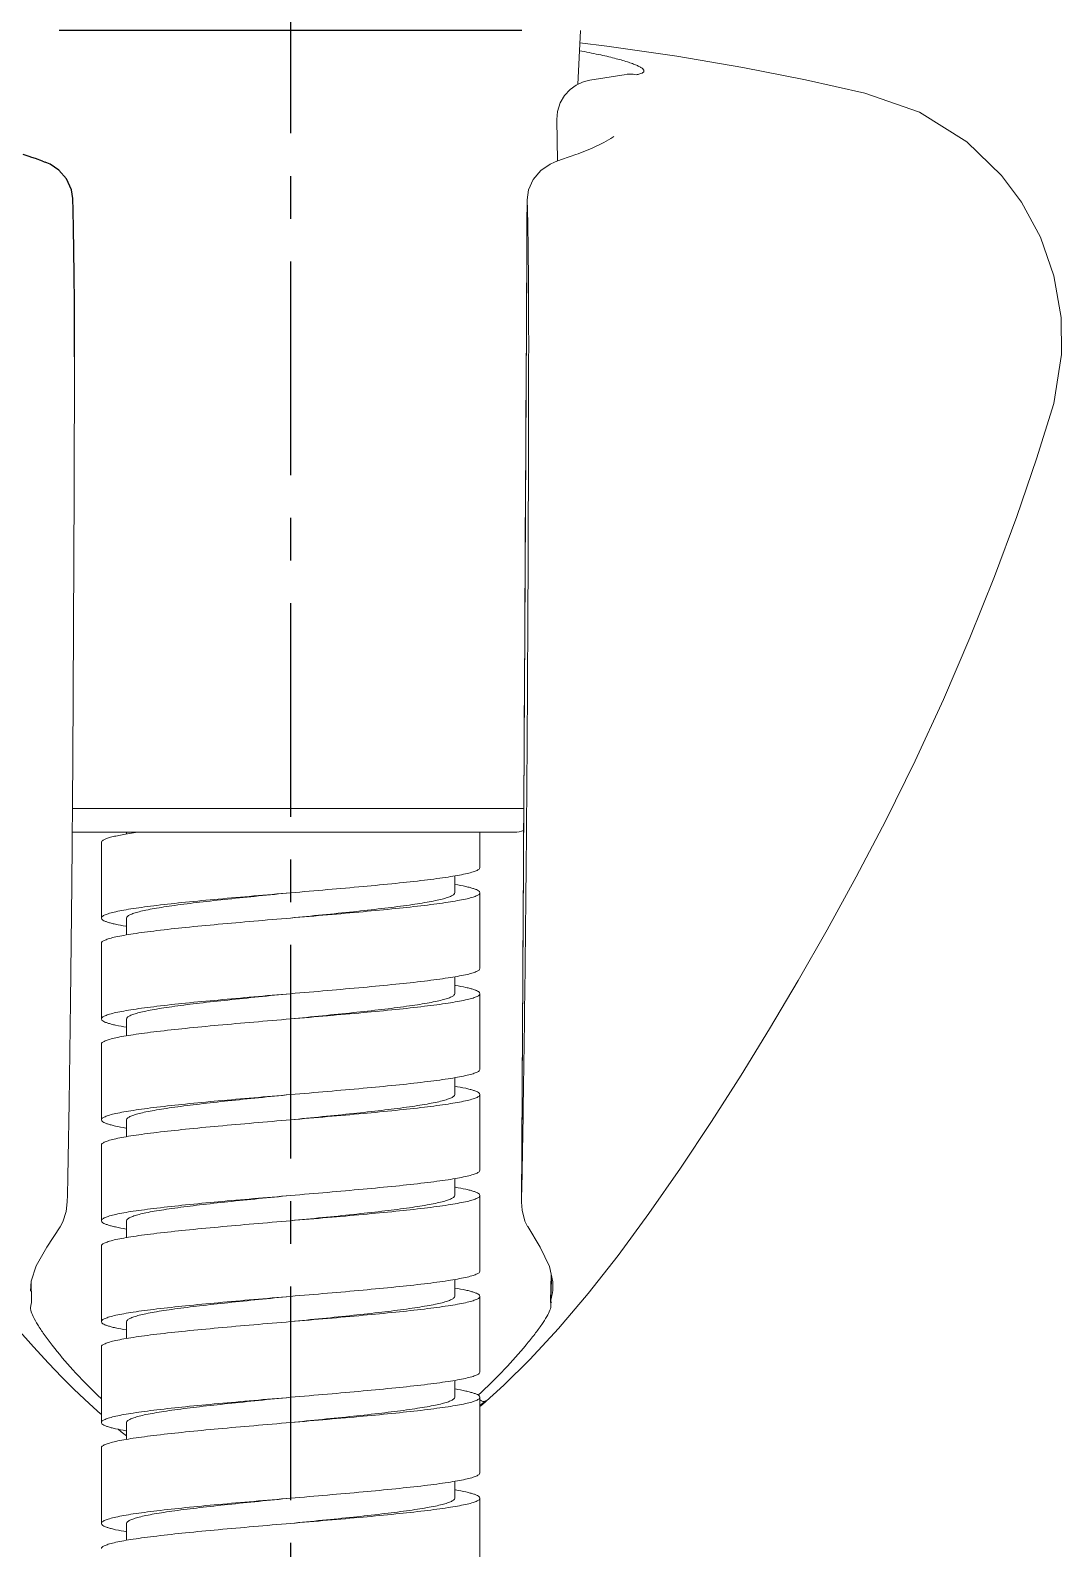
# Model space of a CAD drawing. Header units: millimetres. Extents: x 789 to 1209, y -1278 to -684.
# Drawn here: x 928.8 to 959.45, y -951.95 to -906.8 of the extents above; entities that cross this region are included whole.
import ezdxf

# ---------------------------------------------------------------- set-up
doc = ezdxf.new("R2010")
doc.units = ezdxf.units.MM
doc.header["$LTSCALE"] = 0.1
doc.linetypes.add('CENTERX2', pattern=[101.6, 63.5, -12.7, 12.7, -12.7])
doc.layers.get('0').update_dxf_attribs({"lineweight": 13})
doc.layers.add('CENTER', color=1, linetype='CENTERX2')

msp = doc.modelspace()

# ---------------------------------------------------------------- linework, layer by layer
at = {"color": 7, "linetype": 'Continuous'}
for p, q in [((945.073, -908.412), (945.157, -906.804)), ((945.874, -908.215), (945.434, -908.289)), ((955.23, -909.24), (953.6, -908.671)), ((944.45, -909.456), (944.467, -910.691)), ((945.497, -910.305), (945.085, -910.471)), ((945.085, -910.471), (945.085, -910.471)), ((944.76, -910.586), (944.653, -910.622)), ((944.76, -910.586), (944.76, -910.586)), ((943.567, -911.846), (943.567, -911.854)), ((930.054, -929.935), (943.467, -929.935)), ((930.048, -930.646), (943.196, -930.646)), ((931.665, -930.646), (931.665, -930.697)), ((942.165, -931.696), (942.165, -930.646)), ((930.915, -930.946), (930.915, -933.196)), ((941.415, -932.446), (941.415, -931.942)), ((942.165, -934.696), (942.165, -932.446)), ((931.665, -933.196), (931.665, -933.7)), ((943.449, -933.232), (943.401, -941.646)), ((930.915, -933.946), (930.915, -936.196)), ((941.415, -935.446), (941.415, -934.943)), ((942.165, -937.696), (942.165, -935.446)), ((931.665, -936.196), (931.665, -936.699)), ((930.915, -936.946), (930.915, -939.196)), ((941.415, -938.446), (941.415, -937.943)), ((942.165, -940.696), (942.165, -938.446)), ((931.665, -939.698), (931.665, -939.196)), ((930.915, -942.196), (930.915, -939.946)), ((941.415, -941.446), (941.415, -940.942)), ((942.165, -943.696), (942.165, -941.446)), ((943.401, -941.626), (943.401, -941.646)), ((929.688, -942.379), (929.689, -942.379)), ((931.665, -942.196), (931.665, -942.7)), ((943.584, -942.368), (943.583, -942.367)), ((930.915, -942.946), (930.915, -945.196)), ((944.282, -943.789), (944.261, -944.595)), ((944.285, -944.17), (944.297, -943.852)), ((928.842, -944.582), (928.829, -943.98)), ((941.415, -944.446), (941.415, -943.945)), ((944.271, -944.55), (944.285, -944.17)), ((944.335, -944.159), (944.334, -944.171)), ((928.809, -944.784), (928.809, -944.783)), ((928.823, -944.712), (928.841, -944.624)), ((928.823, -944.712), (928.823, -944.712)), ((928.841, -944.624), (928.842, -944.582)), ((928.842, -944.582), (928.842, -944.582)), ((942.165, -946.696), (942.165, -944.446)), ((944.261, -944.595), (944.261, -944.595)), ((944.261, -944.595), (944.269, -944.681)), ((944.269, -944.681), (944.269, -944.681)), ((944.269, -944.681), (944.27, -944.686)), ((944.27, -944.686), (944.273, -944.71)), ((944.273, -944.71), (944.274, -944.728)), ((944.274, -944.728), (944.274, -944.728)), ((931.665, -945.196), (931.665, -945.697)), ((930.915, -945.946), (930.915, -948.196)), ((941.415, -947.446), (941.415, -946.942)), ((930.415, -947.502), (930.683, -947.75)), ((942.165, -949.696), (942.165, -947.446)), ((930.683, -947.75), (930.889, -947.936)), ((930.889, -947.936), (930.915, -947.959)), ((942.165, -947.724), (942.237, -947.664)), ((931.665, -948.196), (931.665, -948.7)), ((930.915, -948.946), (930.915, -951.196)), ((941.415, -950.446), (941.415, -949.943)), ((942.165, -952.696), (942.165, -950.446)), ((931.665, -951.196), (931.665, -951.699))]:
    msp.add_line(p, q, dxfattribs=at)
at = {"color": 7, "linetype": 'Continuous', "lineweight": 25}
for p, q in [((928.954, -910.618), (928.844, -910.582)), ((929.167, -910.693), (928.954, -910.618)), ((929.167, -910.693), (929.242, -910.721)), ((930.068, -911.804), (930.068, -911.806))]:
    msp.add_line(p, q, dxfattribs=at)
at = {"color": 7, "linetype": 'Continuous'}
for points in [[(953.6, -908.671), (951.841, -908.277), (949.979, -907.906), (948.014, -907.569), (945.941, -907.27), (945.137, -907.178)], [(946.451, -908.121), (946.249, -908.154), (945.874, -908.215)], [(945.434, -908.289), (945.385, -908.298), (945.211, -908.348), (945.029, -908.432), (944.848, -908.561), (944.683, -908.737), (944.551, -908.958), (944.47, -909.216), (944.45, -909.456)], [(957.667, -911.118), (956.631, -910.12), (955.23, -909.24)], [(946.146, -909.955), (946.145, -909.956), (946.058, -910.02), (945.845, -910.142), (945.497, -910.305)], [(945.085, -910.471), (945.011, -910.498), (944.842, -910.558), (944.76, -910.586)], [(944.378, -910.724), (944.253, -910.779), (943.97, -910.968), (943.745, -911.233), (943.608, -911.547), (943.567, -911.846)], [(944.653, -910.622), (944.455, -910.695), (944.377, -910.725)], [(959.452, -916.441), (959.437, -915.345), (959.224, -914.106), (958.82, -912.949), (958.256, -911.908), (957.667, -911.118)], [(943.567, -911.845), (943.506, -922.954), (943.449, -933.232)], [(929.956, -938.695), (929.997, -935.677), (930.035, -932.212), (930.066, -928.482), (930.09, -924.549), (930.106, -920.481), (930.115, -916.507)], [(958.705, -919.541), (959.22, -917.895), (959.452, -916.441)], [(944.495, -945.4), (945.377, -944.359), (946.27, -943.226), (947.188, -941.981), (948.128, -940.631), (949.05, -939.242), (949.925, -937.867), (950.772, -936.486), (951.62, -935.056), (952.485, -933.544), (953.349, -931.969), (954.224, -930.293), (955.095, -928.524), (955.937, -926.7), (956.728, -924.863), (957.456, -923.041), (958.116, -921.261), (958.705, -919.541)], [(923.985, -939.489), (924.227, -939.843), (924.515, -940.261), (924.851, -940.745), (925.239, -941.296), (925.684, -941.917), (926.187, -942.603), (926.733, -943.329), (927.304, -944.061), (927.876, -944.767), (928.41, -945.398), (928.897, -945.949), (929.339, -946.427), (929.741, -946.843), (930.101, -947.201), (930.415, -947.502)], [(929.689, -942.379), (929.771, -942.233), (929.873, -941.919), (929.903, -941.634)], [(943.401, -941.646), (943.416, -941.884), (943.502, -942.208), (943.583, -942.367)], [(928.805, -944.29), (928.825, -943.992), (928.98, -943.533), (929.293, -942.979), (929.688, -942.379)], [(943.584, -942.368), (943.954, -942.985), (944.228, -943.553), (944.334, -944.017), (944.334, -944.171)], [(928.809, -944.784), (928.809, -944.771), (928.815, -944.736), (928.823, -944.712)], [(942.237, -947.664), (942.876, -947.084), (943.645, -946.321), (944.495, -945.4)], [(931.417, -948.397), (931.505, -948.471), (931.665, -948.596)]]:
    msp.add_lwpolyline(points, dxfattribs=at)
at = {"color": 7, "linetype": 'Continuous', "lineweight": 25}
for points in [[(928.844, -910.582), (928.765, -910.556), (928.586, -910.496)], [(930.068, -911.804), (930.027, -911.545), (929.881, -911.221), (929.651, -910.958), (929.39, -910.785), (929.242, -910.721)], [(930.115, -916.507), (930.115, -915.759), (930.112, -914.894), (930.108, -914.081), (930.101, -913.339), (930.091, -912.69), (930.08, -912.155), (930.068, -911.806)]]:
    msp.add_lwpolyline(points, dxfattribs=at)
at = {"color": 7, "linetype": 'Continuous'}
for centre, radius, start, end in [((943.196, -929.896), 0.75, 270, 290.97), ((391.592, -930.491), 538.426, 358.81498, 359.12773), ((369.782, -929.857), 573.74, 358.824606, 359.118104), ((943.644, -941.623), 0.243, 180.7082, 185.013), ((943.886, -944.711), 0.389, 349.7854, 357.5199), ((944.507, -944.629), 0.244, 192.2499, 199.2771), ((944.504, -944.545), 0.233, 181.1998, 191.4258), ((944.515, -944.543), 0.244, 191.4164, 203.1709), ((934.618, -943.392), 5.52, 226.7072, 227.8437), ((938.343, -942.927), 6.107, 308.7722, 310.7388), ((931.126, -935.089), 16.76, 311.2142, 311.9465)]:
    msp.add_arc(centre, radius, start, end, dxfattribs=at)
at = {"color": 7, "linetype": 'Continuous', "lineweight": 25}
msp.add_open_spline([(943.415, -906.804), (943.415, -906.804), (940.335, -906.804), (932.746, -906.804), (929.665, -906.804), (929.665, -906.804)], degree=3, knots=[0, 0, 0, 0, 0.5, 0.5, 1, 1, 1, 1], dxfattribs=at)
at = {"color": 7, "linetype": 'Continuous'}
for points, knots in [([(945.126, -907.408), (945.316, -907.443), (945.665, -907.513), (946.138, -907.623), (946.472, -907.715), (946.688, -907.788), (946.811, -907.837), (946.909, -907.882), (946.979, -907.926), (947.025, -907.965), (947.043, -908.003), (947.037, -908.029), (947.02, -908.054), (946.977, -908.08), (946.904, -908.104), (946.846, -908.117), (946.813, -908.123)], [0, 0, 0, 0, 0.251208, 0.462967, 0.632931, 0.701652, 0.759309, 0.80586, 0.841461, 0.866784, 0.884129, 0.891864, 0.900411, 0.923082, 0.955901, 1, 1, 1, 1]), ([(943.401, -941.626), (943.415, -939.153), (943.472, -929.229), (943.527, -919.304), (943.567, -911.854)], [0, 0, 0, 0, 0.249233, 1, 1, 1, 1]), ([(943.567, -911.854), (943.578, -912.098), (943.591, -912.712), (943.605, -913.777), (943.612, -915.083), (943.614, -916.02), (943.613, -916.505)], [0, 0, 0, 0, 0.157893, 0.396013, 0.686801, 1, 1, 1, 1]), ([(943.613, -916.505), (943.608, -920.495), (943.579, -927.889), (943.507, -935.283), (943.454, -938.688)], [0, 0, 0, 0, 0.539481, 1, 1, 1, 1]), ([(931.99, -930.646), (931.908, -930.658), (931.754, -930.681), (931.538, -930.718), (931.353, -930.755), (931.2, -930.792), (931.08, -930.828), (931.001, -930.86), (930.956, -930.888), (930.929, -930.91), (930.915, -930.932), (930.915, -930.946)], [0, 0, 0, 0, 0.218038, 0.410435, 0.576154, 0.714419, 0.824742, 0.907295, 0.938561, 0.963711, 1, 1, 1, 1]), ([(942.165, -931.696), (942.165, -931.714), (942.142, -931.743), (942.102, -931.769), (942.054, -931.792), (941.993, -931.815), (941.887, -931.848), (941.721, -931.888), (941.486, -931.934), (941.203, -931.98), (940.875, -932.027), (940.358, -932.092), (939.626, -932.171), (938.666, -932.262), (937.624, -932.354), (936.906, -932.415), (936.54, -932.446)], [0, 0, 0, 0, 0.009478, 0.016681, 0.025908, 0.037265, 0.050796, 0.084377, 0.126509, 0.176871, 0.23503, 0.300454, 0.450602, 0.621668, 0.807156, 1, 1, 1, 1]), ([(936.54, -932.446), (936.174, -932.477), (935.457, -932.538), (934.415, -932.63), (933.455, -932.721), (932.723, -932.8), (932.206, -932.865), (931.878, -932.911), (931.595, -932.957), (931.359, -933.003), (931.194, -933.043), (931.087, -933.077), (931.027, -933.1), (930.979, -933.123), (930.938, -933.149), (930.915, -933.178), (930.915, -933.196)], [0, 0, 0, 0, 0.192844, 0.378331, 0.549396, 0.699544, 0.764971, 0.823127, 0.873492, 0.915622, 0.949203, 0.962732, 0.974092, 0.983321, 0.990521, 1, 1, 1, 1]), ([(936.54, -932.446), (936.223, -932.477), (935.601, -932.538), (934.698, -932.63), (933.866, -932.721), (933.232, -932.8), (932.783, -932.865), (932.499, -932.911), (932.254, -932.957), (932.049, -933.003), (931.888, -933.049), (931.782, -933.089), (931.72, -933.123), (931.684, -933.15), (931.665, -933.178), (931.665, -933.196)], [0, 0, 0, 0, 0.192224, 0.377133, 0.547704, 0.697486, 0.762792, 0.820885, 0.871245, 0.913455, 0.947215, 0.972428, 0.981911, 0.989454, 1, 1, 1, 1]), ([(941.415, -932.446), (941.415, -932.463), (941.397, -932.492), (941.36, -932.519), (941.299, -932.553), (941.192, -932.593), (941.031, -932.638), (940.827, -932.684), (940.581, -932.73), (940.297, -932.777), (939.849, -932.842), (939.215, -932.921), (938.382, -933.012), (937.479, -933.104), (936.857, -933.165), (936.54, -933.196)], [0, 0, 0, 0, 0.010544, 0.018089, 0.027574, 0.052783, 0.086546, 0.128753, 0.179116, 0.237206, 0.302515, 0.452297, 0.622867, 0.807776, 1, 1, 1, 1]), ([(942.165, -932.446), (942.165, -932.464), (942.142, -932.493), (942.102, -932.519), (942.054, -932.542), (941.993, -932.565), (941.887, -932.598), (941.721, -932.638), (941.486, -932.684), (941.203, -932.73), (940.875, -932.777), (940.358, -932.842), (939.626, -932.921), (938.666, -933.012), (937.624, -933.104), (936.906, -933.165), (936.54, -933.196)], [0, 0, 0, 0, 0.009481, 0.01668, 0.025907, 0.037268, 0.050798, 0.084377, 0.12651, 0.176872, 0.23503, 0.300456, 0.450604, 0.621669, 0.807156, 1, 1, 1, 1]), ([(941.426, -932.198), (941.533, -932.217), (941.683, -932.244), (941.866, -932.289), (941.971, -932.319), (942.054, -932.349), (942.121, -932.382), (942.165, -932.42), (942.165, -932.446)], [0, 0, 0, 0, 0.407938, 0.572103, 0.709143, 0.819049, 0.902372, 1, 1, 1, 1]), ([(930.915, -933.196), (930.915, -933.222), (930.959, -933.26), (931.025, -933.292), (931.108, -933.322), (931.211, -933.352), (931.393, -933.396), (931.54, -933.424), (931.646, -933.442)], [0, 0, 0, 0, 0.097883, 0.18123, 0.291104, 0.428115, 0.592201, 1, 1, 1, 1]), ([(936.54, -933.196), (936.174, -933.227), (935.457, -933.288), (934.415, -933.38), (933.455, -933.471), (932.723, -933.55), (932.206, -933.615), (931.878, -933.661), (931.595, -933.707), (931.359, -933.753), (931.194, -933.793), (931.087, -933.827), (931.027, -933.85), (930.979, -933.873), (930.938, -933.899), (930.915, -933.928), (930.915, -933.946)], [0, 0, 0, 0, 0.192844, 0.378332, 0.549397, 0.699546, 0.764969, 0.82313, 0.87349, 0.915624, 0.949202, 0.962734, 0.974093, 0.983319, 0.99052, 1, 1, 1, 1]), ([(942.165, -934.696), (942.165, -934.714), (942.142, -934.743), (942.102, -934.769), (942.054, -934.792), (941.993, -934.815), (941.887, -934.848), (941.721, -934.888), (941.486, -934.934), (941.203, -934.98), (940.875, -935.027), (940.358, -935.092), (939.626, -935.171), (938.666, -935.262), (937.624, -935.354), (936.906, -935.415), (936.54, -935.446)], [0, 0, 0, 0, 0.009481, 0.01668, 0.025907, 0.037268, 0.050798, 0.084377, 0.12651, 0.176872, 0.23503, 0.300456, 0.450604, 0.621669, 0.807156, 1, 1, 1, 1]), ([(941.435, -935.2), (941.541, -935.218), (941.688, -935.246), (941.87, -935.289), (941.973, -935.319), (942.055, -935.35), (942.121, -935.382), (942.165, -935.42), (942.165, -935.446)], [0, 0, 0, 0, 0.407777, 0.571872, 0.708885, 0.818739, 0.902104, 1, 1, 1, 1]), ([(936.54, -935.446), (936.174, -935.477), (935.457, -935.538), (934.415, -935.63), (933.455, -935.721), (932.723, -935.8), (932.206, -935.865), (931.878, -935.911), (931.595, -935.957), (931.359, -936.003), (931.194, -936.043), (931.087, -936.077), (931.027, -936.1), (930.979, -936.123), (930.938, -936.149), (930.915, -936.178), (930.915, -936.196)], [0, 0, 0, 0, 0.192844, 0.378332, 0.549397, 0.699546, 0.764969, 0.82313, 0.87349, 0.915624, 0.949202, 0.962734, 0.974093, 0.983319, 0.99052, 1, 1, 1, 1]), ([(936.54, -935.446), (936.223, -935.477), (935.601, -935.538), (934.698, -935.63), (933.866, -935.721), (933.232, -935.8), (932.783, -935.865), (932.499, -935.911), (932.254, -935.957), (932.049, -936.003), (931.888, -936.049), (931.782, -936.089), (931.72, -936.123), (931.684, -936.15), (931.665, -936.178), (931.665, -936.196)], [0, 0, 0, 0, 0.192224, 0.377133, 0.547704, 0.697486, 0.762791, 0.820886, 0.871245, 0.913456, 0.947215, 0.972428, 0.98191, 0.989454, 1, 1, 1, 1]), ([(941.415, -935.446), (941.415, -935.463), (941.397, -935.492), (941.36, -935.519), (941.299, -935.553), (941.192, -935.593), (941.031, -935.638), (940.827, -935.684), (940.581, -935.73), (940.297, -935.777), (939.849, -935.842), (939.215, -935.921), (938.382, -936.012), (937.479, -936.104), (936.857, -936.165), (936.54, -936.196)], [0, 0, 0, 0, 0.010543, 0.018089, 0.027574, 0.052782, 0.086546, 0.128752, 0.179116, 0.237206, 0.302515, 0.452296, 0.622867, 0.807776, 1, 1, 1, 1]), ([(942.165, -935.446), (942.165, -935.464), (942.142, -935.493), (942.102, -935.519), (942.054, -935.542), (941.993, -935.565), (941.887, -935.598), (941.721, -935.638), (941.486, -935.684), (941.203, -935.73), (940.875, -935.777), (940.358, -935.842), (939.626, -935.921), (938.666, -936.012), (937.624, -936.104), (936.906, -936.165), (936.54, -936.196)], [0, 0, 0, 0, 0.009478, 0.01668, 0.025909, 0.037267, 0.050796, 0.084378, 0.126508, 0.176873, 0.235029, 0.300456, 0.450603, 0.621668, 0.807156, 1, 1, 1, 1]), ([(930.915, -936.196), (930.915, -936.222), (930.96, -936.26), (931.027, -936.293), (931.112, -936.324), (931.217, -936.354), (931.403, -936.398), (931.553, -936.426), (931.661, -936.445)], [0, 0, 0, 0, 0.097396, 0.180718, 0.290629, 0.427704, 0.591948, 1, 1, 1, 1]), ([(936.54, -936.196), (936.174, -936.227), (935.457, -936.288), (934.415, -936.38), (933.455, -936.471), (932.723, -936.55), (932.206, -936.615), (931.878, -936.661), (931.595, -936.707), (931.359, -936.753), (931.194, -936.793), (931.087, -936.827), (931.027, -936.85), (930.979, -936.873), (930.938, -936.899), (930.915, -936.928), (930.915, -936.946)], [0, 0, 0, 0, 0.192844, 0.378332, 0.549397, 0.699544, 0.764971, 0.823127, 0.873492, 0.915622, 0.949204, 0.962733, 0.974091, 0.98332, 0.990522, 1, 1, 1, 1]), ([(942.165, -937.696), (942.165, -937.714), (942.142, -937.743), (942.102, -937.769), (942.054, -937.792), (941.993, -937.815), (941.887, -937.848), (941.721, -937.888), (941.486, -937.934), (941.203, -937.98), (940.875, -938.027), (940.358, -938.092), (939.626, -938.171), (938.666, -938.262), (937.624, -938.354), (936.906, -938.415), (936.54, -938.446)], [0, 0, 0, 0, 0.009478, 0.01668, 0.025909, 0.037267, 0.050796, 0.084378, 0.126508, 0.176873, 0.235029, 0.300456, 0.450603, 0.621668, 0.807156, 1, 1, 1, 1]), ([(936.54, -938.446), (936.174, -938.477), (935.457, -938.538), (934.415, -938.63), (933.455, -938.721), (932.723, -938.8), (932.206, -938.865), (931.878, -938.911), (931.595, -938.957), (931.359, -939.003), (931.194, -939.043), (931.087, -939.077), (931.027, -939.1), (930.979, -939.123), (930.938, -939.149), (930.915, -939.178), (930.915, -939.196)], [0, 0, 0, 0, 0.192844, 0.378332, 0.549397, 0.699544, 0.764971, 0.823127, 0.873492, 0.915622, 0.949204, 0.962733, 0.974091, 0.98332, 0.990522, 1, 1, 1, 1]), ([(936.54, -938.446), (936.223, -938.477), (935.601, -938.538), (934.698, -938.63), (933.866, -938.721), (933.232, -938.8), (932.783, -938.865), (932.499, -938.911), (932.254, -938.957), (932.049, -939.003), (931.888, -939.049), (931.782, -939.089), (931.72, -939.123), (931.684, -939.15), (931.665, -939.178), (931.665, -939.196)], [0, 0, 0, 0, 0.192224, 0.377134, 0.547705, 0.697487, 0.762792, 0.820887, 0.871246, 0.913457, 0.947216, 0.97243, 0.981912, 0.989458, 1, 1, 1, 1]), ([(941.415, -938.446), (941.415, -938.463), (941.397, -938.492), (941.36, -938.519), (941.299, -938.553), (941.192, -938.593), (941.031, -938.638), (940.827, -938.684), (940.581, -938.73), (940.297, -938.777), (939.849, -938.842), (939.215, -938.921), (938.382, -939.012), (937.479, -939.104), (936.857, -939.165), (936.54, -939.196)], [0, 0, 0, 0, 0.010543, 0.01809, 0.027574, 0.052782, 0.086546, 0.128752, 0.179116, 0.237206, 0.302515, 0.452296, 0.622867, 0.807776, 1, 1, 1, 1]), ([(942.165, -938.446), (942.165, -938.464), (942.142, -938.493), (942.102, -938.519), (942.054, -938.542), (941.993, -938.565), (941.887, -938.598), (941.721, -938.638), (941.486, -938.684), (941.203, -938.73), (940.875, -938.777), (940.358, -938.842), (939.626, -938.921), (938.666, -939.012), (937.624, -939.104), (936.906, -939.165), (936.54, -939.196)], [0, 0, 0, 0, 0.00948, 0.016681, 0.025907, 0.037266, 0.050798, 0.084376, 0.12651, 0.17687, 0.235031, 0.300454, 0.450603, 0.621668, 0.807156, 1, 1, 1, 1]), ([(941.419, -938.197), (941.527, -938.216), (941.678, -938.243), (941.863, -938.288), (941.969, -938.318), (942.053, -938.349), (942.12, -938.381), (942.165, -938.42), (942.165, -938.446)], [0, 0, 0, 0, 0.408052, 0.572296, 0.709371, 0.819282, 0.902604, 1, 1, 1, 1]), ([(930.915, -939.196), (930.915, -939.222), (930.959, -939.26), (931.025, -939.292), (931.108, -939.322), (931.211, -939.352), (931.392, -939.396), (931.54, -939.424), (931.645, -939.442)], [0, 0, 0, 0, 0.097896, 0.181261, 0.291115, 0.428128, 0.592223, 1, 1, 1, 1]), ([(936.54, -939.196), (936.174, -939.227), (935.457, -939.288), (934.415, -939.38), (933.455, -939.471), (932.723, -939.55), (932.206, -939.615), (931.878, -939.661), (931.595, -939.707), (931.359, -939.753), (931.194, -939.793), (931.087, -939.827), (931.027, -939.85), (930.979, -939.873), (930.938, -939.899), (930.915, -939.928), (930.915, -939.946)], [0, 0, 0, 0, 0.192844, 0.378331, 0.549397, 0.699545, 0.76497, 0.823129, 0.873491, 0.915624, 0.949202, 0.962733, 0.974094, 0.983321, 0.990522, 1, 1, 1, 1]), ([(942.165, -940.696), (942.165, -940.714), (942.142, -940.743), (942.102, -940.769), (942.054, -940.792), (941.993, -940.815), (941.887, -940.848), (941.721, -940.888), (941.486, -940.934), (941.203, -940.98), (940.875, -941.027), (940.358, -941.092), (939.626, -941.171), (938.666, -941.262), (937.624, -941.354), (936.906, -941.415), (936.54, -941.446)], [0, 0, 0, 0, 0.00948, 0.016681, 0.025907, 0.037266, 0.050798, 0.084376, 0.12651, 0.17687, 0.235031, 0.300454, 0.450603, 0.621668, 0.807156, 1, 1, 1, 1]), ([(941.434, -941.2), (941.54, -941.218), (941.688, -941.246), (941.869, -941.289), (941.973, -941.319), (942.055, -941.35), (942.121, -941.382), (942.165, -941.42), (942.165, -941.446)], [0, 0, 0, 0, 0.407799, 0.571885, 0.708896, 0.81877, 0.902117, 1, 1, 1, 1]), ([(936.54, -941.446), (936.174, -941.477), (935.457, -941.538), (934.415, -941.63), (933.455, -941.721), (932.723, -941.8), (932.206, -941.865), (931.878, -941.911), (931.595, -941.957), (931.359, -942.003), (931.194, -942.043), (931.087, -942.077), (931.027, -942.1), (930.979, -942.123), (930.938, -942.149), (930.915, -942.178), (930.915, -942.196)], [0, 0, 0, 0, 0.192844, 0.378331, 0.549397, 0.699545, 0.76497, 0.823129, 0.873491, 0.915624, 0.949202, 0.962733, 0.974094, 0.983321, 0.990522, 1, 1, 1, 1]), ([(936.54, -941.446), (936.223, -941.477), (935.601, -941.538), (934.698, -941.63), (933.866, -941.721), (933.232, -941.8), (932.783, -941.865), (932.499, -941.911), (932.254, -941.957), (932.049, -942.003), (931.888, -942.049), (931.782, -942.089), (931.72, -942.123), (931.684, -942.15), (931.665, -942.178), (931.665, -942.196)], [0, 0, 0, 0, 0.192224, 0.377134, 0.547705, 0.697487, 0.762791, 0.820886, 0.871245, 0.913457, 0.947215, 0.972428, 0.981909, 0.989454, 1, 1, 1, 1]), ([(941.415, -941.446), (941.415, -941.463), (941.397, -941.492), (941.36, -941.519), (941.299, -941.553), (941.192, -941.593), (941.031, -941.638), (940.827, -941.684), (940.581, -941.73), (940.297, -941.777), (939.849, -941.842), (939.215, -941.921), (938.382, -942.012), (937.479, -942.104), (936.857, -942.165), (936.54, -942.196)], [0, 0, 0, 0, 0.010543, 0.01809, 0.027574, 0.052782, 0.086546, 0.128752, 0.179116, 0.237206, 0.302514, 0.452296, 0.622866, 0.807776, 1, 1, 1, 1]), ([(942.165, -941.446), (942.165, -941.464), (942.142, -941.493), (942.102, -941.519), (942.054, -941.542), (941.993, -941.565), (941.887, -941.598), (941.721, -941.638), (941.486, -941.684), (941.203, -941.73), (940.875, -941.777), (940.358, -941.842), (939.626, -941.921), (938.666, -942.012), (937.624, -942.104), (936.906, -942.165), (936.54, -942.196)], [0, 0, 0, 0, 0.009479, 0.016679, 0.025908, 0.037268, 0.050797, 0.084378, 0.126508, 0.176873, 0.235029, 0.300456, 0.450604, 0.621669, 0.807156, 1, 1, 1, 1]), ([(930.915, -942.196), (930.915, -942.222), (930.96, -942.26), (931.026, -942.292), (931.11, -942.323), (931.214, -942.353), (931.398, -942.397), (931.547, -942.425), (931.654, -942.443)], [0, 0, 0, 0, 0.097616, 0.180948, 0.290856, 0.427896, 0.592061, 1, 1, 1, 1]), ([(936.54, -942.196), (936.174, -942.227), (935.457, -942.288), (934.415, -942.38), (933.455, -942.471), (932.723, -942.55), (932.206, -942.615), (931.878, -942.661), (931.595, -942.707), (931.359, -942.753), (931.194, -942.793), (931.087, -942.827), (931.027, -942.85), (930.979, -942.873), (930.938, -942.899), (930.915, -942.928), (930.915, -942.946)], [0, 0, 0, 0, 0.192844, 0.378332, 0.549398, 0.699546, 0.76497, 0.823129, 0.873491, 0.915623, 0.949204, 0.962735, 0.974092, 0.983319, 0.990522, 1, 1, 1, 1]), ([(942.165, -943.696), (942.165, -943.714), (942.142, -943.743), (942.102, -943.769), (942.054, -943.792), (941.993, -943.815), (941.887, -943.848), (941.721, -943.888), (941.486, -943.934), (941.203, -943.98), (940.875, -944.027), (940.358, -944.092), (939.626, -944.171), (938.666, -944.262), (937.624, -944.354), (936.906, -944.415), (936.54, -944.446)], [0, 0, 0, 0, 0.009479, 0.016679, 0.025908, 0.037268, 0.050797, 0.084378, 0.126508, 0.176873, 0.235029, 0.300456, 0.450604, 0.621669, 0.807156, 1, 1, 1, 1]), ([(941.43, -944.199), (941.536, -944.217), (941.685, -944.245), (941.867, -944.289), (941.971, -944.319), (942.055, -944.35), (942.121, -944.382), (942.165, -944.42), (942.165, -944.446)], [0, 0, 0, 0, 0.407865, 0.572022, 0.70905, 0.818921, 0.902282, 1, 1, 1, 1]), ([(944.334, -944.171), (944.333, -944.203), (944.322, -944.33), (944.297, -944.457), (944.271, -944.55)], [0, 0, 0, 0, 0.245161, 1, 1, 1, 1]), ([(936.54, -944.446), (936.174, -944.477), (935.457, -944.538), (934.415, -944.63), (933.455, -944.721), (932.723, -944.8), (932.206, -944.865), (931.878, -944.911), (931.595, -944.957), (931.359, -945.003), (931.194, -945.043), (931.087, -945.077), (931.027, -945.1), (930.979, -945.123), (930.938, -945.149), (930.915, -945.178), (930.915, -945.196)], [0, 0, 0, 0, 0.192844, 0.378332, 0.549398, 0.699546, 0.76497, 0.823129, 0.873491, 0.915623, 0.949204, 0.962735, 0.974092, 0.983319, 0.990522, 1, 1, 1, 1]), ([(936.54, -944.446), (936.223, -944.477), (935.601, -944.538), (934.698, -944.63), (933.866, -944.721), (933.232, -944.8), (932.783, -944.865), (932.499, -944.911), (932.254, -944.957), (932.049, -945.003), (931.888, -945.049), (931.782, -945.089), (931.72, -945.123), (931.684, -945.15), (931.665, -945.178), (931.665, -945.196)], [0, 0, 0, 0, 0.192224, 0.377134, 0.547705, 0.697487, 0.762791, 0.820887, 0.871245, 0.913457, 0.947215, 0.972428, 0.981909, 0.989454, 1, 1, 1, 1]), ([(941.415, -944.446), (941.415, -944.463), (941.397, -944.492), (941.36, -944.519), (941.299, -944.553), (941.192, -944.593), (941.031, -944.639), (940.827, -944.684), (940.581, -944.73), (940.297, -944.777), (939.849, -944.842), (939.215, -944.921), (938.382, -945.012), (937.479, -945.104), (936.857, -945.165), (936.54, -945.196)], [0, 0, 0, 0, 0.010544, 0.018091, 0.027574, 0.052782, 0.086545, 0.128753, 0.179115, 0.237207, 0.302514, 0.452296, 0.622866, 0.807776, 1, 1, 1, 1]), ([(942.165, -944.446), (942.165, -944.464), (942.142, -944.493), (942.102, -944.519), (942.054, -944.542), (941.993, -944.565), (941.887, -944.598), (941.721, -944.638), (941.486, -944.684), (941.203, -944.73), (940.875, -944.777), (940.358, -944.842), (939.626, -944.921), (938.666, -945.012), (937.624, -945.104), (936.906, -945.165), (936.54, -945.196)], [0, 0, 0, 0, 0.009478, 0.016681, 0.025908, 0.037265, 0.050796, 0.084377, 0.126509, 0.176871, 0.23503, 0.300454, 0.450602, 0.621668, 0.807156, 1, 1, 1, 1]), ([(944.271, -944.55), (944.27, -944.554), (944.265, -944.568), (944.262, -944.584), (944.261, -944.595)], [0, 0, 0, 0, 0.278555, 1, 1, 1, 1]), ([(930.833, -947.409), (930.567, -947.159), (930.09, -946.67), (929.561, -946.047), (929.222, -945.593), (929.032, -945.309), (928.897, -945.07), (928.835, -944.922), (928.819, -944.857)], [0, 0, 0, 0, 0.334896, 0.62538, 0.748713, 0.853962, 0.938419, 1, 1, 1, 1]), ([(936.54, -945.196), (936.174, -945.227), (935.457, -945.288), (934.415, -945.38), (933.455, -945.471), (932.723, -945.55), (932.206, -945.615), (931.878, -945.661), (931.595, -945.707), (931.359, -945.753), (931.194, -945.793), (931.087, -945.827), (931.027, -945.85), (930.979, -945.873), (930.938, -945.899), (930.915, -945.928), (930.915, -945.946)], [0, 0, 0, 0, 0.192844, 0.378331, 0.549396, 0.699544, 0.764971, 0.823127, 0.873492, 0.915622, 0.949203, 0.962732, 0.974092, 0.983321, 0.990521, 1, 1, 1, 1]), ([(930.915, -945.196), (930.915, -945.222), (930.96, -945.26), (931.026, -945.292), (931.109, -945.323), (931.213, -945.353), (931.396, -945.397), (931.544, -945.425), (931.651, -945.443)], [0, 0, 0, 0, 0.097718, 0.181079, 0.29095, 0.427978, 0.592135, 1, 1, 1, 1]), ([(944.246, -944.857), (944.222, -944.922), (944.145, -945.068), (943.991, -945.304), (943.784, -945.585), (943.424, -946.034), (942.873, -946.651), (942.382, -947.137), (942.11, -947.386)], [0, 0, 0, 0, 0.062721, 0.148255, 0.254191, 0.377751, 0.6674, 1, 1, 1, 1]), ([(942.165, -946.696), (942.165, -946.714), (942.142, -946.743), (942.102, -946.769), (942.054, -946.792), (941.993, -946.815), (941.887, -946.848), (941.721, -946.888), (941.486, -946.934), (941.203, -946.98), (940.875, -947.027), (940.358, -947.092), (939.626, -947.171), (938.666, -947.262), (937.624, -947.354), (936.906, -947.415), (936.54, -947.446)], [0, 0, 0, 0, 0.009478, 0.016681, 0.025908, 0.037265, 0.050796, 0.084377, 0.126509, 0.176871, 0.23503, 0.300454, 0.450602, 0.621668, 0.807156, 1, 1, 1, 1]), ([(936.54, -947.446), (936.174, -947.477), (935.457, -947.538), (934.415, -947.63), (933.455, -947.721), (932.723, -947.8), (932.206, -947.865), (931.878, -947.911), (931.595, -947.957), (931.359, -948.003), (931.194, -948.043), (931.087, -948.077), (931.027, -948.1), (930.979, -948.123), (930.938, -948.149), (930.915, -948.178), (930.915, -948.196)], [0, 0, 0, 0, 0.192844, 0.378331, 0.549396, 0.699544, 0.764971, 0.823127, 0.873492, 0.915622, 0.949203, 0.962732, 0.974092, 0.983321, 0.990521, 1, 1, 1, 1]), ([(936.54, -947.446), (936.223, -947.477), (935.601, -947.538), (934.698, -947.63), (933.866, -947.721), (933.232, -947.8), (932.783, -947.865), (932.499, -947.911), (932.254, -947.957), (932.049, -948.003), (931.888, -948.049), (931.782, -948.089), (931.72, -948.123), (931.684, -948.15), (931.665, -948.178), (931.665, -948.196)], [0, 0, 0, 0, 0.192224, 0.377134, 0.547705, 0.697487, 0.762792, 0.820886, 0.871245, 0.913456, 0.947216, 0.972428, 0.981909, 0.989455, 1, 1, 1, 1]), ([(941.415, -947.446), (941.415, -947.463), (941.397, -947.492), (941.36, -947.519), (941.299, -947.553), (941.192, -947.593), (941.031, -947.639), (940.827, -947.684), (940.581, -947.73), (940.297, -947.777), (939.849, -947.842), (939.215, -947.921), (938.382, -948.012), (937.479, -948.104), (936.857, -948.165), (936.54, -948.196)], [0, 0, 0, 0, 0.010544, 0.018091, 0.027573, 0.052783, 0.086545, 0.128753, 0.179115, 0.237207, 0.302513, 0.452295, 0.622866, 0.807776, 1, 1, 1, 1]), ([(942.165, -947.446), (942.165, -947.464), (942.142, -947.493), (942.102, -947.519), (942.054, -947.542), (941.993, -947.565), (941.887, -947.598), (941.721, -947.638), (941.486, -947.684), (941.203, -947.73), (940.875, -947.777), (940.358, -947.842), (939.626, -947.921), (938.666, -948.012), (937.624, -948.104), (936.906, -948.165), (936.54, -948.196)], [0, 0, 0, 0, 0.009481, 0.01668, 0.025907, 0.037268, 0.050798, 0.084377, 0.12651, 0.176872, 0.23503, 0.300456, 0.450604, 0.621669, 0.807156, 1, 1, 1, 1]), ([(941.426, -947.198), (941.533, -947.217), (941.683, -947.244), (941.866, -947.289), (941.971, -947.319), (942.054, -947.349), (942.121, -947.382), (942.165, -947.42), (942.165, -947.446)], [0, 0, 0, 0, 0.407938, 0.572103, 0.709143, 0.819049, 0.902372, 1, 1, 1, 1]), ([(942.328, -947.554), (942.309, -947.57), (942.241, -947.573), (942.191, -947.541), (942.165, -947.519)], [0, 0, 0, 0, 0.422167, 1, 1, 1, 1]), ([(936.54, -948.196), (936.174, -948.227), (935.457, -948.288), (934.415, -948.38), (933.455, -948.471), (932.723, -948.55), (932.206, -948.615), (931.878, -948.661), (931.595, -948.707), (931.359, -948.753), (931.194, -948.793), (931.087, -948.827), (931.027, -948.85), (930.979, -948.873), (930.938, -948.899), (930.915, -948.928), (930.915, -948.946)], [0, 0, 0, 0, 0.192844, 0.378332, 0.549397, 0.699546, 0.764969, 0.82313, 0.87349, 0.915624, 0.949202, 0.962734, 0.974093, 0.983319, 0.99052, 1, 1, 1, 1]), ([(930.915, -948.196), (930.915, -948.222), (930.959, -948.26), (931.025, -948.292), (931.108, -948.322), (931.211, -948.352), (931.393, -948.396), (931.54, -948.424), (931.646, -948.442)], [0, 0, 0, 0, 0.097883, 0.18123, 0.291104, 0.428115, 0.592201, 1, 1, 1, 1]), ([(942.165, -949.696), (942.165, -949.714), (942.142, -949.743), (942.102, -949.769), (942.054, -949.792), (941.993, -949.815), (941.887, -949.848), (941.721, -949.888), (941.486, -949.934), (941.203, -949.98), (940.875, -950.027), (940.358, -950.092), (939.626, -950.171), (938.666, -950.262), (937.624, -950.354), (936.906, -950.415), (936.54, -950.446)], [0, 0, 0, 0, 0.009481, 0.01668, 0.025907, 0.037268, 0.050798, 0.084377, 0.12651, 0.176872, 0.23503, 0.300456, 0.450604, 0.621669, 0.807156, 1, 1, 1, 1]), ([(941.435, -950.2), (941.541, -950.218), (941.688, -950.246), (941.87, -950.289), (941.973, -950.319), (942.055, -950.35), (942.121, -950.382), (942.165, -950.42), (942.165, -950.446)], [0, 0, 0, 0, 0.407777, 0.571872, 0.708885, 0.818739, 0.902104, 1, 1, 1, 1]), ([(936.54, -950.446), (936.174, -950.477), (935.457, -950.538), (934.415, -950.63), (933.455, -950.721), (932.723, -950.8), (932.206, -950.865), (931.878, -950.911), (931.595, -950.957), (931.359, -951.003), (931.194, -951.043), (931.087, -951.077), (931.027, -951.1), (930.979, -951.123), (930.938, -951.149), (930.915, -951.178), (930.915, -951.196)], [0, 0, 0, 0, 0.192844, 0.378332, 0.549397, 0.699546, 0.764969, 0.82313, 0.87349, 0.915624, 0.949202, 0.962734, 0.974093, 0.983319, 0.99052, 1, 1, 1, 1]), ([(936.54, -950.446), (936.223, -950.477), (935.601, -950.538), (934.698, -950.63), (933.866, -950.721), (933.232, -950.8), (932.783, -950.865), (932.499, -950.911), (932.254, -950.957), (932.049, -951.003), (931.888, -951.049), (931.782, -951.089), (931.72, -951.123), (931.684, -951.15), (931.665, -951.178), (931.665, -951.196)], [0, 0, 0, 0, 0.192227, 0.377133, 0.547706, 0.697487, 0.762792, 0.820886, 0.871246, 0.913456, 0.947216, 0.972427, 0.981909, 0.989455, 1, 1, 1, 1]), ([(941.415, -950.446), (941.415, -950.463), (941.397, -950.492), (941.36, -950.519), (941.299, -950.553), (941.192, -950.593), (941.031, -950.639), (940.827, -950.684), (940.581, -950.73), (940.297, -950.777), (939.849, -950.842), (939.215, -950.921), (938.382, -951.012), (937.479, -951.104), (936.857, -951.165), (936.54, -951.196)], [0, 0, 0, 0, 0.010545, 0.018091, 0.027573, 0.052784, 0.086544, 0.128754, 0.179114, 0.237208, 0.302513, 0.452294, 0.622867, 0.807773, 1, 1, 1, 1]), ([(942.165, -950.446), (942.165, -950.464), (942.142, -950.493), (942.102, -950.519), (942.054, -950.542), (941.993, -950.565), (941.887, -950.598), (941.721, -950.638), (941.486, -950.684), (941.203, -950.73), (940.875, -950.777), (940.358, -950.842), (939.626, -950.921), (938.666, -951.012), (937.624, -951.104), (936.906, -951.165), (936.54, -951.196)], [0, 0, 0, 0, 0.009478, 0.01668, 0.025909, 0.037267, 0.050796, 0.084378, 0.126508, 0.176872, 0.235029, 0.300456, 0.450603, 0.62167, 0.807152, 1, 1, 1, 1]), ([(936.54, -951.196), (936.174, -951.227), (935.457, -951.288), (934.415, -951.38), (933.455, -951.471), (932.723, -951.55), (932.206, -951.615), (931.878, -951.661), (931.595, -951.707), (931.359, -951.753), (931.194, -951.793), (931.087, -951.827), (931.027, -951.85), (930.979, -951.873), (930.938, -951.899), (930.915, -951.928), (930.915, -951.946)], [0, 0, 0, 0, 0.192848, 0.37833, 0.549397, 0.699544, 0.764971, 0.823128, 0.873492, 0.915622, 0.949204, 0.962733, 0.974091, 0.98332, 0.990522, 1, 1, 1, 1]), ([(930.915, -951.196), (930.915, -951.222), (930.96, -951.26), (931.027, -951.293), (931.112, -951.324), (931.217, -951.354), (931.403, -951.398), (931.553, -951.426), (931.661, -951.445)], [0, 0, 0, 0, 0.097396, 0.180718, 0.290629, 0.427704, 0.591948, 1, 1, 1, 1])]:
    msp.add_open_spline(points, degree=3, knots=knots, dxfattribs=at)
for points in [[(946.813, -908.123), (946.694, -908.101), (946.57, -908.1), (946.451, -908.121)], [(928.819, -944.857), (928.814, -944.833), (928.81, -944.809), (928.809, -944.784)], [(944.268, -944.78), (944.263, -944.806), (944.256, -944.832), (944.246, -944.857)]]:
    msp.add_open_spline(points, degree=3, dxfattribs=at)
at = {"layer": 'CENTER'}
msp.add_line((936.54, -710.475), (936.54, -1132.732), dxfattribs=at)

doc.saveas('drawing.dxf')
